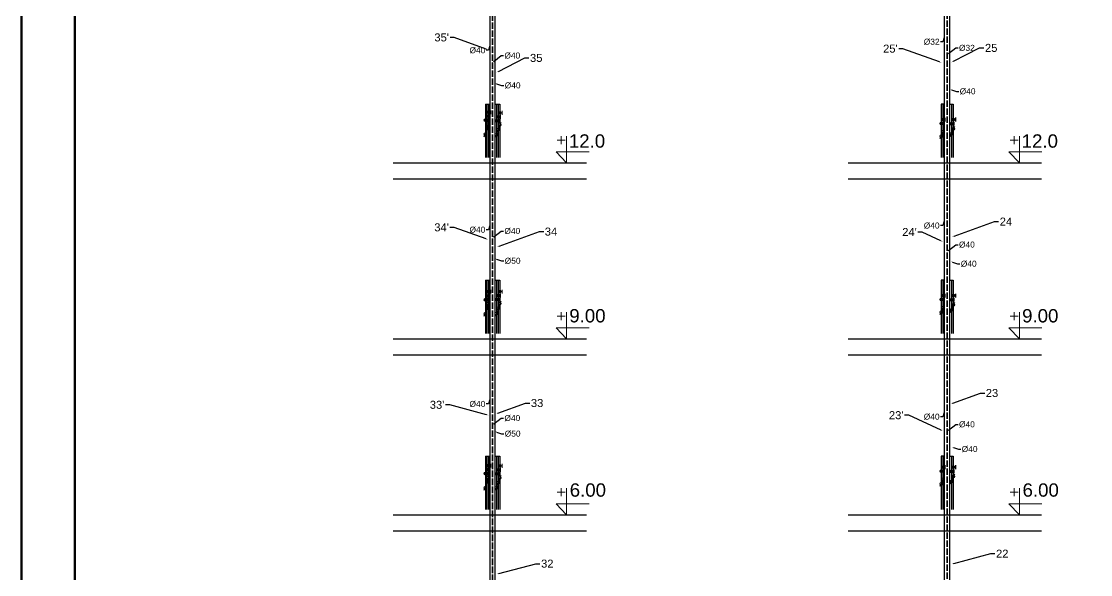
# Model space of a CAD drawing. Header units: millimetres. Extents: x 135 to 13042, y 991 to 8969.
# Drawn here: x 785 to 2789, y 6844 to 7881 of the extents above; entities that cross this region are included whole.
import ezdxf
from ezdxf import colors
from ezdxf.entities.mleader import LeaderData, LeaderLine
from ezdxf.math import Vec2, Vec3

# ---------------------------------------------------------------- set-up
doc = ezdxf.new("R2010")
doc.units = ezdxf.units.MM
doc.linetypes.add('ACAD_ISO02W100', pattern=[15, 12, -3])
for name, color, linetype, lineweight in [('cyrkulacja', 100, 'ACAD_ISO02W100', 18), ('woda ciepła', 10, 'Continuous', 18), ('woda zimna', 140, 'Continuous', 18)]:
    doc.layers.add(name, color=color, linetype=linetype, lineweight=lineweight)
for name, color, linetype in [('cyrkulacja średnice', 100, 'Continuous'), ('woda ciepła numery działek', 10, 'Continuous'), ('woda ciepła zawory', 10, 'Continuous'), ('woda ciepła średnice', 10, 'Continuous'), ('woda zimna numery działek', 140, 'Continuous'), ('woda zimna zawory', 140, 'Continuous'), ('woda zimna średnice', 140, 'Continuous')]:
    doc.layers.add(name, color=color, linetype=linetype)
doc.styles.get("Standard").update_dxf_attribs({"font": 'arial.ttf'})

# ---------------------------------------------------------------- blocks, each defined once
blk = doc.blocks.new('stropy linia odniesienia')
at = {"lineweight": 18}
for p, q in [((-17.4, 42.7), (-9.9, 42.7)), ((-9.9, 35.2), (-9.9, 50.2)), ((-9.9, 42.7), (-2.4, 42.7)), ((0, 21), (0, 50)), ((0, 21), (-19.7, 21)), ((-19.7, 21), (0, 0)), ((0, 0), (0, 21)), ((0, 21), (42.3, 21))]:
    blk.add_line(p, q, dxfattribs=at)
blk = doc.blocks.new('zawory woda zimna')
at = {"layer": 'woda zimna zawory', "lineweight": 18}
h = blk.add_hatch(color=256, dxfattribs=at)
h.dxf.hatch_style = 1
edge = h.paths.add_edge_path()
edge.add_arc((0, 0), 2.62, 0, 360)
h = blk.add_hatch(color=256, dxfattribs=at)
h.dxf.hatch_style = 1
edge = h.paths.add_edge_path()
edge.add_arc((-6, -15), 2.62, 0, 360)
h = blk.add_hatch(color=256, dxfattribs=at)
h.dxf.hatch_style = 1
edge = h.paths.add_edge_path()
edge.add_arc((-3, -7.5), 2.62, 0, 360)
for p, q in [((2.6, 0), (4.4, 0)), ((4.4, 3.5), (4.4, -3.5)), ((-3.4, -15), (-1.6, -15)), ((-1.6, -11.5), (-1.6, -18.5)), ((-0.4, -7.5), (1.4, -7.5)), ((1.4, -4), (1.4, -11)), ((-5.1, -33.6), (-5.7, -35.7)), ((-1.2, -25.5), (-2.7, -27)), ((-7.2, -44.3), (-8.7, -45.8))]:
    blk.add_line(p, q, dxfattribs=at)
for points in [[(2.7, -18.1), (0, -22.5), (-2.7, -27), (-2.1, -24.9)], [(-3.3, -36.8), (-6, -41.3), (-8.7, -45.8), (-8.1, -43.7)], [(-0.3, -26.8), (-3, -31.3), (-5.7, -35.7), (-4.2, -34.2)]]:
    blk.add_lwpolyline(points, dxfattribs=at)
for centre in [(0, 0), (-6, -15), (-3, -7.5)]:
    blk.add_circle(centre, 2.62, dxfattribs=at)
at = {"layer": 'woda zimna zawory', "linetype": 'Continuous', "lineweight": 18}
for centre in [(0, -22.5), (-6, -41.3), (-3, -31.3)]:
    blk.add_circle(centre, 2.62, dxfattribs=at)
blk = doc.blocks.new('woda ciepła zwory')
at = {"layer": 'woda ciepła zawory', "lineweight": 18}
h = blk.add_hatch(color=256, dxfattribs=at)
h.dxf.hatch_style = 1
edge = h.paths.add_edge_path()
edge.add_arc((0, 0), 2.62, 0, 360)
h = blk.add_hatch(color=256, dxfattribs=at)
h.dxf.hatch_style = 1
edge = h.paths.add_edge_path()
edge.add_arc((-6, -15), 2.62, 0, 360)
h = blk.add_hatch(color=256, dxfattribs=at)
h.dxf.hatch_style = 1
edge = h.paths.add_edge_path()
edge.add_arc((-3, -7.5), 2.62, 0, 360)
for p, q in [((2.6, 0), (4.4, 0)), ((4.4, 3.5), (4.4, -3.5)), ((-3.4, -15), (-1.6, -15)), ((-1.6, -11.5), (-1.6, -18.5)), ((-0.4, -7.5), (1.4, -7.5)), ((2.7, -18.1), (0, -22.5)), ((1.4, -4), (1.4, -11)), ((-3.3, -36.8), (-6, -41.3)), ((-3, -31.3), (-5.7, -35.7)), ((-5.1, -33.6), (-5.7, -35.7)), ((-4.2, -34.2), (-5.7, -35.7)), ((-0.3, -26.8), (-3, -31.3)), ((0, -22.5), (-2.7, -27)), ((-2.1, -24.9), (-2.7, -27)), ((-1.2, -25.5), (-2.7, -27)), ((-6, -41.3), (-8.7, -45.8)), ((-8.1, -43.7), (-8.7, -45.8)), ((-7.2, -44.3), (-8.7, -45.8))]:
    blk.add_line(p, q, dxfattribs=at)
for centre in [(0, 0), (-6, -15), (-3, -7.5)]:
    blk.add_circle(centre, 2.62, dxfattribs=at)
at = {"layer": 'woda ciepła zawory', "linetype": 'Continuous', "lineweight": 18}
for centre in [(0, -22.5), (-6, -41.3), (-3, -31.3)]:
    blk.add_circle(centre, 2.62, dxfattribs=at)
blk = doc.blocks.new('pion2zawory')
at = {"layer": 'woda zimna', "lineweight": 25}
h = blk.add_hatch(color=256, dxfattribs=at)
h.dxf.hatch_style = 1
edge = h.paths.add_edge_path()
edge.add_arc((0, 0), 2.62, 0, 360)
h = blk.add_hatch(color=256, dxfattribs=at)
h.dxf.hatch_style = 1
edge = h.paths.add_edge_path()
edge.add_arc((-3, -7.9), 2.62, 0, 360)
for p, q in [((2.6, 0), (4.4, 0)), ((4.4, 3.5), (4.4, -3.5)), ((0, -17.4), (-2.7, -21.8)), ((-2.1, -19.8), (-2.7, -21.8)), ((-0.4, -7.9), (1.4, -7.9)), ((2.7, -12.9), (0, -17.4)), ((1.4, -4.4), (1.4, -11.4)), ((-3, -27.1), (-5.7, -31.6)), ((-5.1, -29.5), (-5.7, -31.6)), ((-4.2, -30.1), (-5.7, -31.6)), ((-0.3, -22.6), (-3, -27.1)), ((-1.2, -20.3), (-2.7, -21.8))]:
    blk.add_line(p, q, dxfattribs=at)
for centre in [(0, 0), (-3, -7.9)]:
    blk.add_circle(centre, 2.62, dxfattribs=at)
at = {"layer": 'woda zimna', "linetype": 'Continuous', "lineweight": 25}
for centre in [(0, -17.4), (-3, -27.1)]:
    blk.add_circle(centre, 2.62, dxfattribs=at)

msp = doc.modelspace()

# ---------------------------------------------------------------- hatches: boundary and pattern name
at = {"layer": 'woda ciepła zawory', "lineweight": 18}
h = msp.add_hatch(color=256, dxfattribs=at)
h.dxf.hatch_style = 1
edge = h.paths.add_edge_path()
edge.add_arc((2511.9, 7697.2), 2.62, 0, 360)
h = msp.add_hatch(color=256, dxfattribs=at)
h.dxf.hatch_style = 1
edge = h.paths.add_edge_path()
edge.add_arc((2508.9, 7689.7), 2.62, 0, 360)
h = msp.add_hatch(color=256, dxfattribs=at)
h.dxf.hatch_style = 1
edge = h.paths.add_edge_path()
edge.add_arc((2508.9, 7359.8), 2.62, 0, 360)
h = msp.add_hatch(color=256, dxfattribs=at)
h.dxf.hatch_style = 1
edge = h.paths.add_edge_path()
edge.add_arc((2511.9, 7367.3), 2.62, 0, 360)
h = msp.add_hatch(color=256, dxfattribs=at)
h.dxf.hatch_style = 1
edge = h.paths.add_edge_path()
edge.add_arc((2508.9, 7038.1), 2.62, 0, 360)
h = msp.add_hatch(color=256, dxfattribs=at)
h.dxf.hatch_style = 1
edge = h.paths.add_edge_path()
edge.add_arc((2511.9, 7045.6), 2.62, 0, 360)

# ---------------------------------------------------------------- linework, layer by layer
at = {"linetype": 'ByBlock', "lineweight": 70}
msp.add_line((885.4, 8918.6), (885.4, 4818.6), dxfattribs=at)
for p, q in [((1482, 7616), (1844.1, 7616)), ((2334.3, 7616), (2696.5, 7616)), ((1482, 7586), (1844.1, 7586)), ((2334.3, 7586), (2696.5, 7586)), ((1482, 7286), (1844.1, 7286)), ((2334.3, 7286), (2696.5, 7286)), ((1482, 7256), (1844.1, 7256)), ((2334.3, 7256), (2696.5, 7256)), ((1482, 6956), (1844.1, 6956)), ((2334.3, 6956), (2696.5, 6956)), ((1482, 6926), (1844.1, 6926)), ((2334.3, 6926), (2696.5, 6926))]:
    msp.add_line(p, q)
msp.add_lwpolyline([(785.4, 4768.6), (785.4, 8968.6), (3985.4, 8968.6)], dxfattribs=at)
at = {"layer": 'cyrkulacja', "lineweight": 35}
for p, q in [((1668.3, 6247.1), (1668.3, 8386)), ((2520, 6266), (2520, 8386))]:
    msp.add_line(p, q, dxfattribs=at)
at = {"layer": 'woda ciepła', "lineweight": 25}
for p, q in [((1663.7, 6247.1), (1663.7, 8386)), ((2514.9, 6266), (2514.9, 8386)), ((1654.7, 7726), (1663.7, 7726)), ((1654.7, 7726), (1654.7, 7626)), ((1657.7, 7726), (1657.7, 7626)), ((1660.7, 7726), (1660.7, 7626)), ((2514.9, 7726), (2508.9, 7726)), ((2508.9, 7726), (2508.9, 7626)), ((2511.9, 7726), (2511.9, 7626)), ((1654.7, 7396), (1663.7, 7396)), ((1654.7, 7396), (1654.7, 7296)), ((1657.7, 7396), (1657.7, 7296)), ((1660.7, 7396), (1660.7, 7296)), ((2514.9, 7396), (2508.9, 7396)), ((2508.9, 7396), (2508.9, 7296)), ((2511.9, 7396), (2511.9, 7296)), ((1654.7, 7066), (1663.7, 7066)), ((1654.7, 7066), (1654.7, 6966)), ((1657.7, 7066), (1657.7, 6966)), ((1660.7, 7066), (1660.7, 6966)), ((2514.9, 7066), (2508.9, 7066)), ((2508.9, 7066), (2508.9, 6966)), ((2511.9, 7066), (2511.9, 6966))]:
    msp.add_line(p, q, dxfattribs=at)
at = {"layer": 'woda ciepła zawory', "lineweight": 18}
for p, q in [((2513.2, 7693.2), (2513.2, 7686.2)), ((2514.5, 7697.2), (2516.2, 7697.2)), ((2516.2, 7700.7), (2516.2, 7693.7)), ((2511.9, 7674.7), (2509.1, 7670.2)), ((2511.5, 7689.7), (2513.2, 7689.7)), ((2514.6, 7679.2), (2511.9, 7674.7)), ((2508.9, 7666), (2506.1, 7661.5)), ((2506.8, 7663.6), (2506.1, 7661.5)), ((2507.7, 7663), (2506.1, 7661.5)), ((2511.6, 7670.4), (2508.9, 7666)), ((2509.8, 7672.3), (2509.1, 7670.2)), ((2510.7, 7671.7), (2509.1, 7670.2)), ((2511.5, 7359.8), (2513.2, 7359.8)), ((2513.2, 7363.3), (2513.2, 7356.3)), ((2514.5, 7367.3), (2516.2, 7367.3)), ((2516.2, 7370.8), (2516.2, 7363.8)), ((2508.9, 7336.1), (2506.1, 7331.6)), ((2506.8, 7333.7), (2506.1, 7331.6)), ((2507.7, 7333.1), (2506.1, 7331.6)), ((2511.6, 7340.6), (2508.9, 7336.1)), ((2511.9, 7344.8), (2509.1, 7340.3)), ((2509.8, 7342.4), (2509.1, 7340.3)), ((2510.7, 7341.8), (2509.1, 7340.3)), ((2514.6, 7349.3), (2511.9, 7344.8)), ((2511.5, 7038.1), (2513.2, 7038.1)), ((2513.2, 7041.6), (2513.2, 7034.6)), ((2514.5, 7045.6), (2516.2, 7045.6)), ((2516.2, 7049.1), (2516.2, 7042.1)), ((2508.9, 7014.3), (2506.1, 7009.9)), ((2506.8, 7012), (2506.1, 7009.9)), ((2511.6, 7018.8), (2508.9, 7014.3)), ((2511.9, 7023), (2509.1, 7018.6)), ((2509.8, 7020.7), (2509.1, 7018.6)), ((2510.7, 7020.1), (2509.1, 7018.6)), ((2514.6, 7027.5), (2511.9, 7023)), ((2507.7, 7011.4), (2506.1, 7009.9))]:
    msp.add_line(p, q, dxfattribs=at)
for centre in [(2511.9, 7697.2), (2508.9, 7689.7), (2508.9, 7359.8), (2511.9, 7367.3), (2508.9, 7038.1), (2511.9, 7045.6)]:
    msp.add_circle(centre, 2.62, dxfattribs=at)
at = {"layer": 'woda ciepła zawory', "linetype": 'Continuous', "lineweight": 18}
for centre in [(2511.9, 7674.7), (2508.9, 7666), (2508.9, 7336.1), (2511.9, 7344.8), (2508.9, 7014.3), (2511.9, 7023)]:
    msp.add_circle(centre, 2.62, dxfattribs=at)
at = {"layer": 'woda zimna', "lineweight": 25}
for p, q in [((1672.8, 6247.1), (1672.8, 8386)), ((2525.2, 6266), (2525.2, 8386)), ((1672.8, 7616), (1672.8, 7726)), ((1672.8, 7726), (1681.8, 7726)), ((1675.8, 7726), (1675.8, 7626)), ((1678.8, 7726), (1678.8, 7626)), ((1681.8, 7726), (1681.8, 7626)), ((2525.2, 7616), (2525.2, 7726)), ((2525.2, 7726), (2531.2, 7726)), ((2528.2, 7726), (2528.2, 7626)), ((2531.2, 7726), (2531.2, 7626)), ((1672.8, 7286), (1672.8, 7396)), ((1672.8, 7396), (1681.8, 7396)), ((1675.8, 7396), (1675.8, 7296)), ((1678.8, 7396), (1678.8, 7296)), ((1681.8, 7396), (1681.8, 7296)), ((2525.2, 7286), (2525.2, 7396)), ((2525.2, 7396), (2531.2, 7396)), ((2528.2, 7396), (2528.2, 7296)), ((2531.2, 7396), (2531.2, 7296)), ((1672.8, 6956), (1672.8, 7066)), ((1672.8, 7066), (1681.8, 7066)), ((1675.8, 7066), (1675.8, 6966)), ((1678.8, 7066), (1678.8, 6966)), ((1681.8, 7066), (1681.8, 6966)), ((2525.2, 6956), (2525.2, 7066)), ((2525.2, 7066), (2531.2, 7066)), ((2528.2, 7066), (2528.2, 6966)), ((2531.2, 7066), (2531.2, 6966))]:
    msp.add_line(p, q, dxfattribs=at)

# ---------------------------------------------------------------- block references
at = {"lineweight": 35}
for p in [(1806.8, 7616), (2655.2, 7616), (1806.8, 7286), (2655.2, 7286), (1806.8, 6956), (2655.2, 6956)]:
    msp.add_blockref('stropy linia odniesienia', p, dxfattribs=at)
at = {"layer": 'woda ciepła zawory', "linetype": 'ByBlock', "lineweight": 35}
for name, p in [('woda ciepła zwory', (1660.7, 7710.9)), ('zawory woda zimna', (1681.8, 7709.8)), ('woda ciepła zwory', (1660.7, 7374.5)), ('zawory woda zimna', (1681.8, 7374.7)), ('woda ciepła zwory', (1660.7, 7048.4)), ('zawory woda zimna', (1681.8, 7048.1))]:
    msp.add_blockref(name, p, dxfattribs=at)
at = {"layer": 'woda ciepła zawory', "color": 2, "linetype": 'ByBlock', "lineweight": 35}
for p in [(2531.2, 7697.3), (2531.2, 7367.3), (2531.2, 7045.6)]:
    msp.add_blockref('pion2zawory', p, dxfattribs=at)

# ---------------------------------------------------------------- texts
at = {"lineweight": 35, "char_height": 25, "attachment_point": 1}
for s, width, insert in [('12.0', 60.144, (1811.2, 7669.5)), ('12.0', 60.144, (2659.6, 7669.5)), ('9.00', 58.958, (1812, 7341.9)), ('9.00', 58.958, (2660.4, 7341.9)), ('6.00', 65.109, (1812.8, 7015.2)), ('6.00', 65.109, (2661.2, 7015.2))]:
    msp.add_mtext_dynamic_manual_height_columns(s, width=width, gutter_width=125, heights=[0], dxfattribs=dict(at, insert=insert))

# ---------------------------------------------------------------- leaders
at = {"layer": 'cyrkulacja średnice', "linetype": 'ByBlock', "lineweight": 35}
ml = msp.add_multileader_mtext('Standard', dxfattribs=at)
ml.set_content('%%C32', color=256)
ml.set_leader_properties()
ml.build(insert=Vec2(0, 0))
ml.multileader.update_dxf_attribs({"arrow_head_size": 3})
ctx = ml.context
ctx.base_point, ctx.char_height, ctx.arrow_head_size, ctx.landing_gap_size, ctx.plane_origin = Vec3(2540.6, 7831.4), 11.25, 3, 1.5, Vec3(2509.4, 7817)
notes = []
notes.append((ctx, [(0, (1, 1, 0), (2536, 7831.4), (1, 0), 4.59, [(0, [(2520, 7818.9)], 0, [])])]))
ctx.mtext.insert, ctx.mtext.flow_direction = Vec3(2542.1, 7837.3), 5
ml = msp.add_multileader_mtext('Standard', dxfattribs=at)
ml.set_content('%%C40', color=256)
ml.set_leader_properties()
ml.build(insert=Vec2(0, 0))
ml.multileader.update_dxf_attribs({"arrow_head_size": 3})
ctx = ml.context
ctx.base_point, ctx.char_height, ctx.arrow_head_size, ctx.landing_gap_size, ctx.plane_origin = Vec3(1688.9, 7817.1), 11.25, 3, 1.5, Vec3(1657.7, 7802.7)
notes.append((ctx, [(0, (1, 1, 0), (1684.3, 7817.1), (1, 0), 4.59, [(0, [(1668.3, 7804.5)], 0, [])])]))
ctx.mtext.insert, ctx.mtext.flow_direction = Vec3(1690.4, 7822.9), 5
ml = msp.add_multileader_mtext('Standard', dxfattribs=at)
ml.set_content('%%C40', color=256)
ml.set_leader_properties()
ml.build(insert=Vec2(0, 0))
ml.multileader.update_dxf_attribs({"arrow_head_size": 3})
ctx = ml.context
ctx.base_point, ctx.char_height, ctx.arrow_head_size, ctx.landing_gap_size, ctx.plane_origin = Vec3(1688.9, 7488.2), 11.25, 3, 1.5, Vec3(1657.7, 7473.8)
notes.append((ctx, [(0, (1, 1, 0), (1684.3, 7488.2), (1, 0), 4.59, [(0, [(1668.3, 7475.7)], 0, [])])]))
ctx.mtext.insert, ctx.mtext.flow_direction = Vec3(1690.4, 7494.1), 5
ml = msp.add_multileader_mtext('Standard', dxfattribs=at)
ml.set_content('%%C40', color=256)
ml.set_leader_properties()
ml.build(insert=Vec2(0, 0))
ml.multileader.update_dxf_attribs({"arrow_head_size": 3})
ctx = ml.context
ctx.base_point, ctx.char_height, ctx.arrow_head_size, ctx.landing_gap_size, ctx.plane_origin = Vec3(2540.6, 7462.6), 11.25, 3, 1.5, Vec3(2509.4, 7448.2)
notes.append((ctx, [(0, (1, 1, 0), (2536, 7462.6), (1, 0), 4.59, [(0, [(2520, 7450.1)], 0, [])])]))
ctx.mtext.insert, ctx.mtext.flow_direction = Vec3(2542.1, 7468.5), 5
ml = msp.add_multileader_mtext('Standard', dxfattribs=at)
ml.set_content('%%C40', color=256)
ml.set_leader_properties()
ml.build(insert=Vec2(0, 0))
ml.multileader.update_dxf_attribs({"arrow_head_size": 3})
ctx = ml.context
ctx.base_point, ctx.char_height, ctx.arrow_head_size, ctx.landing_gap_size, ctx.plane_origin = Vec3(1688.9, 7137.4), 11.25, 3, 1.5, Vec3(1657.7, 7123)
notes.append((ctx, [(0, (1, 1, 0), (1684.3, 7137.4), (1, 0), 4.59, [(0, [(1668.3, 7124.8)], 0, [])])]))
ctx.mtext.insert, ctx.mtext.flow_direction = Vec3(1690.4, 7143.2), 5
ml = msp.add_multileader_mtext('Standard', dxfattribs=at)
ml.set_content('%%C40', color=256)
ml.set_leader_properties()
ml.build(insert=Vec2(0, 0))
ml.multileader.update_dxf_attribs({"arrow_head_size": 3})
ctx = ml.context
ctx.base_point, ctx.char_height, ctx.arrow_head_size, ctx.landing_gap_size, ctx.plane_origin = Vec3(2540.6, 7125.7), 11.25, 3, 1.5, Vec3(2509.4, 7111.2)
notes.append((ctx, [(0, (1, 1, 0), (2536, 7125.7), (1, 0), 4.59, [(0, [(2520, 7113.1)], 0, [])])]))
ctx.mtext.insert, ctx.mtext.flow_direction = Vec3(2542.1, 7131.5), 5
at = {"layer": 'woda ciepła numery działek', "lineweight": 35}
ml = msp.add_multileader_mtext('Standard', dxfattribs=at)
ml.set_content("35'", color=256)
ml.set_leader_properties()
ml.build(insert=Vec2(0, 0))
ctx = ml.context
ctx.base_point, ctx.char_height, ctx.plane_origin = Vec3(1559.1, 7851.1), 15, Vec3(1660.3, 7827.9)
ctx.text_align_type = 2
notes.append((ctx, [(0, (1, 1, 0), (1596.5, 7851.1), (-1, 0), 8, [(0, [(1660.3, 7827.9)], 0, [])])]))
ctx.mtext.insert, ctx.mtext.alignment, ctx.mtext.flow_direction = Vec3(1586.5, 7858.7), 3, 5
ml = msp.add_multileader_mtext('Standard', dxfattribs=at)
ml.set_content("25'", color=256)
ml.set_leader_properties()
ml.build(insert=Vec2(0, 0))
ctx = ml.context
ctx.base_point, ctx.char_height, ctx.plane_origin = Vec3(2399.5, 7830.1), 15, Vec3(2509.3, 7803.9)
ctx.text_align_type = 2
notes.append((ctx, [(0, (1, 1, 0), (2437.2, 7830.1), (-1, 0), 8, [(0, [(2509.3, 7803.9)], 0, [])])]))
ctx.mtext.insert, ctx.mtext.alignment, ctx.mtext.flow_direction = Vec3(2427.2, 7837.7), 3, 5
ml = msp.add_multileader_mtext('Standard', dxfattribs=at)
ml.set_content("34'", color=256)
ml.set_leader_properties()
ml.build(insert=Vec2(0, 0))
ctx = ml.context
ctx.base_point, ctx.char_height, ctx.plane_origin = Vec3(1558.9, 7495.1), 15, Vec3(1659.7, 7472)
ctx.text_align_type = 2
notes.append((ctx, [(0, (1, 1, 0), (1596.3, 7495.1), (-1, 0), 8, [(0, [(1659.7, 7472)], 0, [])])]))
ctx.mtext.insert, ctx.mtext.alignment, ctx.mtext.flow_direction = Vec3(1586.3, 7502.7), 3, 5
ml = msp.add_multileader_mtext('Standard', dxfattribs=at)
ml.set_content("24'", color=256)
ml.set_leader_properties()
ml.build(insert=Vec2(0, 0))
ctx = ml.context
ctx.base_point, ctx.char_height, ctx.plane_origin = Vec3(2435.3, 7486.4), 15, Vec3(2512, 7468.2)
ctx.text_align_type = 2
notes.append((ctx, [(0, (1, 1, 0), (2473, 7486.4), (-1, 0), 8, [(0, [(2512, 7468.2)], 0, [])])]))
ctx.mtext.insert, ctx.mtext.alignment, ctx.mtext.flow_direction = Vec3(2463, 7493.9), 3, 5
ml = msp.add_multileader_mtext('Standard', dxfattribs=at)
ml.set_content("33'", color=256)
ml.set_leader_properties()
ml.build(insert=Vec2(0, 0))
ctx = ml.context
ctx.base_point, ctx.char_height, ctx.plane_origin = Vec3(1550.4, 7162.4), 15, Vec3(1660.6, 7142.9)
ctx.text_align_type = 2
notes.append((ctx, [(0, (1, 1, 0), (1587.9, 7162.4), (-1, 0), 8, [(0, [(1660.6, 7142.9)], 0, [])])]))
ctx.mtext.insert, ctx.mtext.alignment, ctx.mtext.flow_direction = Vec3(1577.9, 7170), 3, 5
ml = msp.add_multileader_mtext('Standard', dxfattribs=at)
ml.set_content("23'", color=256)
ml.set_leader_properties()
ml.build(insert=Vec2(0, 0))
ctx = ml.context
ctx.base_point, ctx.char_height, ctx.plane_origin = Vec3(2410.4, 7142.9), 15, Vec3(2512.1, 7113)
ctx.text_align_type = 2
notes.append((ctx, [(0, (1, 1, 0), (2448.1, 7142.9), (-1, 0), 8, [(0, [(2512.1, 7113)], 0, [])])]))
ctx.mtext.insert, ctx.mtext.alignment, ctx.mtext.flow_direction = Vec3(2438.1, 7150.5), 3, 5
at = {"layer": 'woda ciepła średnice', "linetype": 'ByBlock', "lineweight": 35}
ml = msp.add_multileader_mtext('Standard', dxfattribs=at)
ml.set_content('%%C32', color=256)
ml.set_leader_properties()
ml.build(insert=Vec2(0, 0))
ml.multileader.update_dxf_attribs({"arrow_head_size": 3})
ctx = ml.context
ctx.base_point, ctx.char_height, ctx.arrow_head_size, ctx.landing_gap_size, ctx.plane_origin = Vec3(2476.1, 7842.9), 11.25, 3, 1.5, Vec3(2514.9, 7854.1)
ctx.text_align_type = 2
notes.append((ctx, [(1, (1, 1, 0), (2511.9, 7842.9), (-1, 0), 4.59, [(0, [(2514.9, 7854.1)], 0, [])])]))
ctx.mtext.insert, ctx.mtext.alignment, ctx.mtext.flow_direction = Vec3(2505.8, 7848.8), 3, 5
ml = msp.add_multileader_mtext('Standard', dxfattribs=at)
ml.set_content('%%C40', color=256)
ml.set_leader_properties()
ml.build(insert=Vec2(0, 0))
ml.multileader.update_dxf_attribs({"arrow_head_size": 3})
ctx = ml.context
ctx.base_point, ctx.char_height, ctx.arrow_head_size, ctx.landing_gap_size, ctx.plane_origin = Vec3(1624.9, 7827), 11.25, 3, 1.5, Vec3(1663.7, 7838.1)
ctx.text_align_type = 2
notes.append((ctx, [(1, (1, 1, 0), (1660.8, 7827), (-1, 0), 4.59, [(0, [(1663.7, 7838.1)], 0, [])])]))
ctx.mtext.insert, ctx.mtext.alignment, ctx.mtext.flow_direction = Vec3(1654.7, 7832.8), 3, 5
ml = msp.add_multileader_mtext('Standard', dxfattribs=at)
ml.set_content('%%C40', color=256)
ml.set_leader_properties()
ml.build(insert=Vec2(0, 0))
ml.multileader.update_dxf_attribs({"arrow_head_size": 3})
ctx = ml.context
ctx.base_point, ctx.char_height, ctx.arrow_head_size, ctx.landing_gap_size, ctx.plane_origin = Vec3(1624.9, 7490.7), 11.25, 3, 1.5, Vec3(1663.7, 7501.8)
ctx.text_align_type = 2
notes.append((ctx, [(1, (1, 1, 0), (1660.8, 7490.7), (-1, 0), 4.59, [(0, [(1663.7, 7501.8)], 0, [])])]))
ctx.mtext.insert, ctx.mtext.alignment, ctx.mtext.flow_direction = Vec3(1654.7, 7496.5), 3, 5
ml = msp.add_multileader_mtext('Standard', dxfattribs=at)
ml.set_content('%%C40', color=256)
ml.set_leader_properties()
ml.build(insert=Vec2(0, 0))
ml.multileader.update_dxf_attribs({"arrow_head_size": 3})
ctx = ml.context
ctx.base_point, ctx.char_height, ctx.arrow_head_size, ctx.landing_gap_size, ctx.plane_origin = Vec3(2476, 7498.4), 11.25, 3, 1.5, Vec3(2514.9, 7509.5)
ctx.text_align_type = 2
notes.append((ctx, [(1, (1, 1, 0), (2511.9, 7498.4), (-1, 0), 4.59, [(0, [(2514.9, 7509.5)], 0, [])])]))
ctx.mtext.insert, ctx.mtext.alignment, ctx.mtext.flow_direction = Vec3(2505.8, 7504.2), 3, 5
ml = msp.add_multileader_mtext('Standard', dxfattribs=at)
ml.set_content('%%C40', color=256)
ml.set_leader_properties()
ml.build(insert=Vec2(0, 0))
ml.multileader.update_dxf_attribs({"arrow_head_size": 3})
ctx = ml.context
ctx.base_point, ctx.char_height, ctx.arrow_head_size, ctx.landing_gap_size, ctx.plane_origin = Vec3(1624.9, 7164), 11.25, 3, 1.5, Vec3(1663.7, 7175.1)
ctx.text_align_type = 2
notes.append((ctx, [(1, (1, 1, 0), (1660.8, 7164), (-1, 0), 4.59, [(0, [(1663.7, 7175.1)], 0, [])])]))
ctx.mtext.insert, ctx.mtext.alignment, ctx.mtext.flow_direction = Vec3(1654.7, 7169.8), 3, 5
ml = msp.add_multileader_mtext('Standard', dxfattribs=at)
ml.set_content('%%C40', color=256)
ml.set_leader_properties()
ml.build(insert=Vec2(0, 0))
ml.multileader.update_dxf_attribs({"arrow_head_size": 3})
ctx = ml.context
ctx.base_point, ctx.char_height, ctx.arrow_head_size, ctx.landing_gap_size, ctx.plane_origin = Vec3(2476, 7140.1), 11.25, 3, 1.5, Vec3(2514.9, 7151.2)
ctx.text_align_type = 2
notes.append((ctx, [(1, (1, 1, 0), (2511.9, 7140.1), (-1, 0), 4.59, [(0, [(2514.9, 7151.2)], 0, [])])]))
ctx.mtext.insert, ctx.mtext.alignment, ctx.mtext.flow_direction = Vec3(2505.8, 7145.9), 3, 5
at = {"layer": 'woda zimna numery działek', "lineweight": 35}
ml = msp.add_multileader_mtext('Standard', dxfattribs=at)
ml.set_content('25', color=256)
ml.set_leader_properties()
ml.build(insert=Vec2(0, 0))
ctx = ml.context
ctx.base_point, ctx.char_height, ctx.plane_origin = Vec3(2588.8, 7831.5), 15, Vec3(2528.2, 7804.6)
notes.append((ctx, [(0, (1, 1, 0), (2580.8, 7831.5), (1, 0), 8, [(0, [(2528.2, 7804.6)], 0, [])])]))
ctx.mtext.insert, ctx.mtext.flow_direction = Vec3(2590.8, 7839.1), 5
ml = msp.add_multileader_mtext('Standard', dxfattribs=at)
ml.set_content('35', color=256)
ml.set_leader_properties()
ml.build(insert=Vec2(0, 0))
ctx = ml.context
ctx.base_point, ctx.char_height, ctx.plane_origin = Vec3(1736.4, 7812.7), 15, Vec3(1675.8, 7785.8)
notes.append((ctx, [(0, (1, 1, 0), (1728.4, 7812.7), (1, 0), 8, [(0, [(1675.8, 7785.8)], 0, [])])]))
ctx.mtext.insert, ctx.mtext.flow_direction = Vec3(1738.4, 7820.3), 5
ml = msp.add_multileader_mtext('Standard', dxfattribs=at)
ml.set_content('24', color=256)
ml.set_leader_properties()
ml.build(insert=Vec2(0, 0))
ctx = ml.context
ctx.base_point, ctx.char_height, ctx.plane_origin = Vec3(2616.4, 7505.9), 15, Vec3(2529.1, 7477)
notes.append((ctx, [(0, (1, 1, 0), (2608.4, 7505.9), (1, 0), 8, [(0, [(2529.1, 7477)], 0, [])])]))
ctx.mtext.insert, ctx.mtext.flow_direction = Vec3(2618.4, 7513.4), 5
ml = msp.add_multileader_mtext('Standard', dxfattribs=at)
ml.set_content('34', color=256)
ml.set_leader_properties()
ml.build(insert=Vec2(0, 0))
ctx = ml.context
ctx.base_point, ctx.char_height, ctx.plane_origin = Vec3(1764, 7487.1), 15, Vec3(1676.7, 7458.2)
notes.append((ctx, [(0, (1, 1, 0), (1756, 7487.1), (1, 0), 8, [(0, [(1676.7, 7458.2)], 0, [])])]))
ctx.mtext.insert, ctx.mtext.flow_direction = Vec3(1766, 7494.7), 5
ml = msp.add_multileader_mtext('Standard', dxfattribs=at)
ml.set_content('23', color=256)
ml.set_leader_properties()
ml.build(insert=Vec2(0, 0))
ctx = ml.context
ctx.base_point, ctx.char_height, ctx.plane_origin = Vec3(2590.3, 7184.5), 15, Vec3(2527, 7164.3)
notes.append((ctx, [(0, (1, 1, 0), (2582.3, 7184.5), (1, 0), 8, [(0, [(2527, 7164.3)], 0, [])])]))
ctx.mtext.insert, ctx.mtext.flow_direction = Vec3(2592.3, 7192.1), 5
ml = msp.add_multileader_mtext('Standard', dxfattribs=at)
ml.set_content('33', color=256)
ml.set_leader_properties()
ml.build(insert=Vec2(0, 0))
ctx = ml.context
ctx.base_point, ctx.char_height, ctx.plane_origin = Vec3(1738, 7165.7), 15, Vec3(1674.6, 7145.5)
notes.append((ctx, [(0, (1, 1, 0), (1730, 7165.7), (1, 0), 8, [(0, [(1674.6, 7145.5)], 0, [])])]))
ctx.mtext.insert, ctx.mtext.flow_direction = Vec3(1740, 7173.3), 5
ml = msp.add_multileader_mtext('Standard', dxfattribs=at)
ml.set_content('32', color=256)
ml.set_leader_properties()
ml.build(insert=Vec2(0, 0))
ctx = ml.context
ctx.base_point, ctx.char_height, ctx.plane_origin = Vec3(1757.1, 6864.6), 15, Vec3(1676.4, 6845.1)
notes.append((ctx, [(0, (1, 1, 0), (1749.1, 6864.6), (1, 0), 8, [(0, [(1676.4, 6845.1)], 0, [])])]))
ctx.mtext.insert, ctx.mtext.flow_direction = Vec3(1759.1, 6872.2), 5
ml = msp.add_multileader_mtext('Standard', dxfattribs=at)
ml.set_content('22', color=256)
ml.set_leader_properties()
ml.build(insert=Vec2(0, 0))
ctx = ml.context
ctx.base_point, ctx.char_height, ctx.plane_origin = Vec3(2609.5, 6883.4), 15, Vec3(2528.7, 6863.9)
notes.append((ctx, [(0, (1, 1, 0), (2601.5, 6883.4), (1, 0), 8, [(0, [(2528.7, 6863.9)], 0, [])])]))
ctx.mtext.insert, ctx.mtext.flow_direction = Vec3(2611.5, 6890.9), 5
at = {"layer": 'woda zimna średnice', "linetype": 'ByBlock', "lineweight": 35}
ml = msp.add_multileader_mtext('Standard', dxfattribs=at)
ml.set_content('%%C40', color=256)
ml.set_leader_properties()
ml.build(insert=Vec2(0, 0))
ml.multileader.update_dxf_attribs({"arrow_head_size": 3})
ctx = ml.context
ctx.base_point, ctx.char_height, ctx.arrow_head_size, ctx.landing_gap_size, ctx.plane_origin = Vec3(1689.5, 7761), 11.25, 3, 1.5, Vec3(1672.8, 7765.2)
notes.append((ctx, [(0, (1, 1, 0), (1684.9, 7761), (1, 0), 4.59, [(0, [(1672.8, 7765.2)], 0, [])])]))
ctx.mtext.insert, ctx.mtext.flow_direction = Vec3(1691, 7766.9), 5
ml = msp.add_multileader_mtext('Standard', dxfattribs=at)
ml.set_content('%%C40', color=256)
ml.set_leader_properties()
ml.build(insert=Vec2(0, 0))
ml.multileader.update_dxf_attribs({"arrow_head_size": 3})
ctx = ml.context
ctx.base_point, ctx.char_height, ctx.arrow_head_size, ctx.landing_gap_size, ctx.plane_origin = Vec3(2541.9, 7750), 11.25, 3, 1.5, Vec3(2525.2, 7754.2)
notes.append((ctx, [(0, (1, 1, 0), (2537.3, 7750), (1, 0), 4.59, [(0, [(2525.2, 7754.2)], 0, [])])]))
ctx.mtext.insert, ctx.mtext.flow_direction = Vec3(2543.4, 7755.8), 5
ml = msp.add_multileader_mtext('Standard', dxfattribs=at)
ml.set_content('%%C50', color=256)
ml.set_leader_properties()
ml.build(insert=Vec2(0, 0))
ml.multileader.update_dxf_attribs({"arrow_head_size": 3})
ctx = ml.context
ctx.base_point, ctx.char_height, ctx.arrow_head_size, ctx.landing_gap_size, ctx.plane_origin = Vec3(1689.5, 7432.3), 11.25, 3, 1.5, Vec3(1672.8, 7436.4)
notes.append((ctx, [(0, (1, 1, 0), (1684.9, 7432.3), (1, 0), 4.59, [(0, [(1672.8, 7436.4)], 0, [])])]))
ctx.mtext.insert, ctx.mtext.width, ctx.mtext.flow_direction = Vec3(1691, 7438.1), 28.317, 5
ml = msp.add_multileader_mtext('Standard', dxfattribs=at)
ml.set_content('%%C40', color=256)
ml.set_leader_properties()
ml.build(insert=Vec2(0, 0))
ml.multileader.update_dxf_attribs({"arrow_head_size": 3})
ctx = ml.context
ctx.base_point, ctx.char_height, ctx.arrow_head_size, ctx.landing_gap_size, ctx.plane_origin = Vec3(2544, 7426.7), 11.25, 3, 1.5, Vec3(2527.3, 7430.9)
notes.append((ctx, [(0, (1, 1, 0), (2539.4, 7426.7), (1, 0), 4.59, [(0, [(2527.3, 7430.9)], 0, [])])]))
ctx.mtext.insert, ctx.mtext.flow_direction = Vec3(2545.5, 7432.6), 5
ml = msp.add_multileader_mtext('Standard', dxfattribs=at)
ml.set_content('%%C50', color=256)
ml.set_leader_properties()
ml.build(insert=Vec2(0, 0))
ml.multileader.update_dxf_attribs({"arrow_head_size": 3})
ctx = ml.context
ctx.base_point, ctx.char_height, ctx.arrow_head_size, ctx.landing_gap_size, ctx.plane_origin = Vec3(1689.5, 7108.2), 11.25, 3, 1.5, Vec3(1672.8, 7112.4)
notes.append((ctx, [(0, (1, 1, 0), (1684.9, 7108.2), (1, 0), 4.59, [(0, [(1672.8, 7112.4)], 0, [])])]))
ctx.mtext.insert, ctx.mtext.width, ctx.mtext.flow_direction = Vec3(1691, 7114.1), 28.317, 5
ml = msp.add_multileader_mtext('Standard', dxfattribs=at)
ml.set_content('%%C40', color=256)
ml.set_leader_properties()
ml.build(insert=Vec2(0, 0))
ml.multileader.update_dxf_attribs({"arrow_head_size": 3})
ctx = ml.context
ctx.base_point, ctx.char_height, ctx.arrow_head_size, ctx.landing_gap_size, ctx.plane_origin = Vec3(2545.7, 7079.4), 11.25, 3, 1.5, Vec3(2529, 7083.5)
notes.append((ctx, [(0, (1, 1, 0), (2541.1, 7079.4), (1, 0), 4.59, [(0, [(2529, 7083.5)], 0, [])])]))
ctx.mtext.insert, ctx.mtext.flow_direction = Vec3(2547.2, 7085.2), 5
for ctx, leaders in notes:
    for number, flags, end, landing, length, lines in leaders:
        leader = LeaderData()
        leader.index, (leader.has_last_leader_line, leader.has_dogleg_vector, leader.attachment_direction) = number, flags
        leader.last_leader_point, leader.dogleg_vector, leader.dogleg_length = Vec3(end), Vec3(landing), length
        for number, points, colour, breaks in lines:
            line = LeaderLine()
            line.index, line.vertices, line.color, line.breaks = number, Vec3.list(points), colors.encode_raw_color(colour), breaks
            leader.lines.append(line)
        ctx.leaders.append(leader)

doc.saveas('drawing.dxf')
